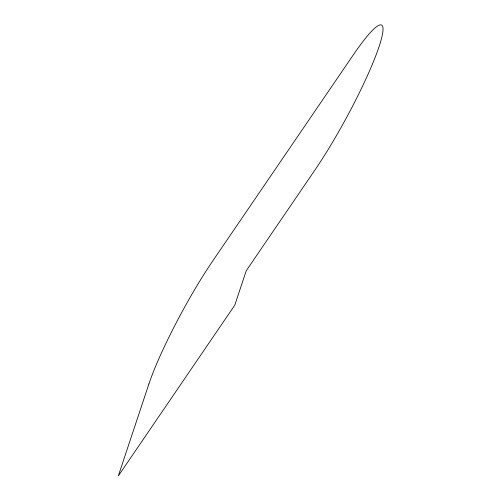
<?xml version="1.0" encoding="UTF-8"?>
<svg xmlns="http://www.w3.org/2000/svg" width="501" height="501" viewBox="0 0 501 501"><rect width="100%" height="100%" fill="white"/><g stroke="black" fill="none" stroke-linecap="round" stroke-linejoin="round"><path stroke-width="0.75" d="M148.897 383.991L118.305 475.95L234.769 305.209L246.241 270.728L315.223 169.595A99.048 13.314 -61.5 0 0 379.132 46.455A99.048 13.314 -61.5 0 0 353.462 54.653L212.812 260.852A99.048 13.314 -61.5 0 0 148.897 383.991"/></g></svg>
